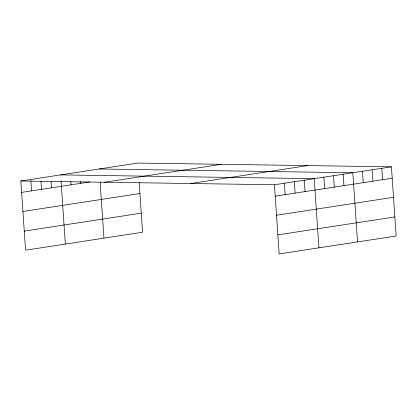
<?xml version="1.0" encoding="UTF-8"?>
<svg xmlns="http://www.w3.org/2000/svg" width="417" height="417" viewBox="0 0 417 417"><rect width="100%" height="100%" fill="white"/><g stroke="black" fill="none" stroke-linecap="round" stroke-linejoin="round"><path stroke-width="0.63" d="M139.189 182.719L142.562 232.238L25.567 250.174L20.85 180.999L137.85 163.063L391.433 166.826L396.15 236.001L279.15 253.937L274.438 184.762L391.433 166.826M21.627 192.393L89.718 181.953M104.531 182.245L221.531 164.303M190.751 183.522L307.751 165.585M22.925 211.461L139.924 193.524M24.264 231.107L141.264 213.17M275.215 196.157L392.209 178.221M276.513 215.224L393.512 197.288M277.852 234.87L394.852 216.934M99.241 168.984L352.824 172.747L357.541 241.917M60.632 174.9L314.215 178.664L318.932 247.839M20.85 180.999L274.438 184.762M381.784 168.306L382.561 179.701M372.131 169.787L372.907 181.181M362.477 171.267L363.254 182.662M343.17 174.223L343.947 185.617M333.522 175.703L334.298 187.097M323.868 177.183L324.645 188.578M304.269 180.191L305.046 191.585M294.324 181.713L295.1 193.107M284.378 183.24L285.155 194.635M100.148 182.281L103.953 238.154M80.58 181.437L80.71 183.334M70.843 181.65L71.057 184.814M61.059 181.233L65.344 244.075M51.03 181.489L51.463 187.822M40.955 181.119L41.518 189.344M30.879 180.743L31.572 190.871"/></g></svg>
